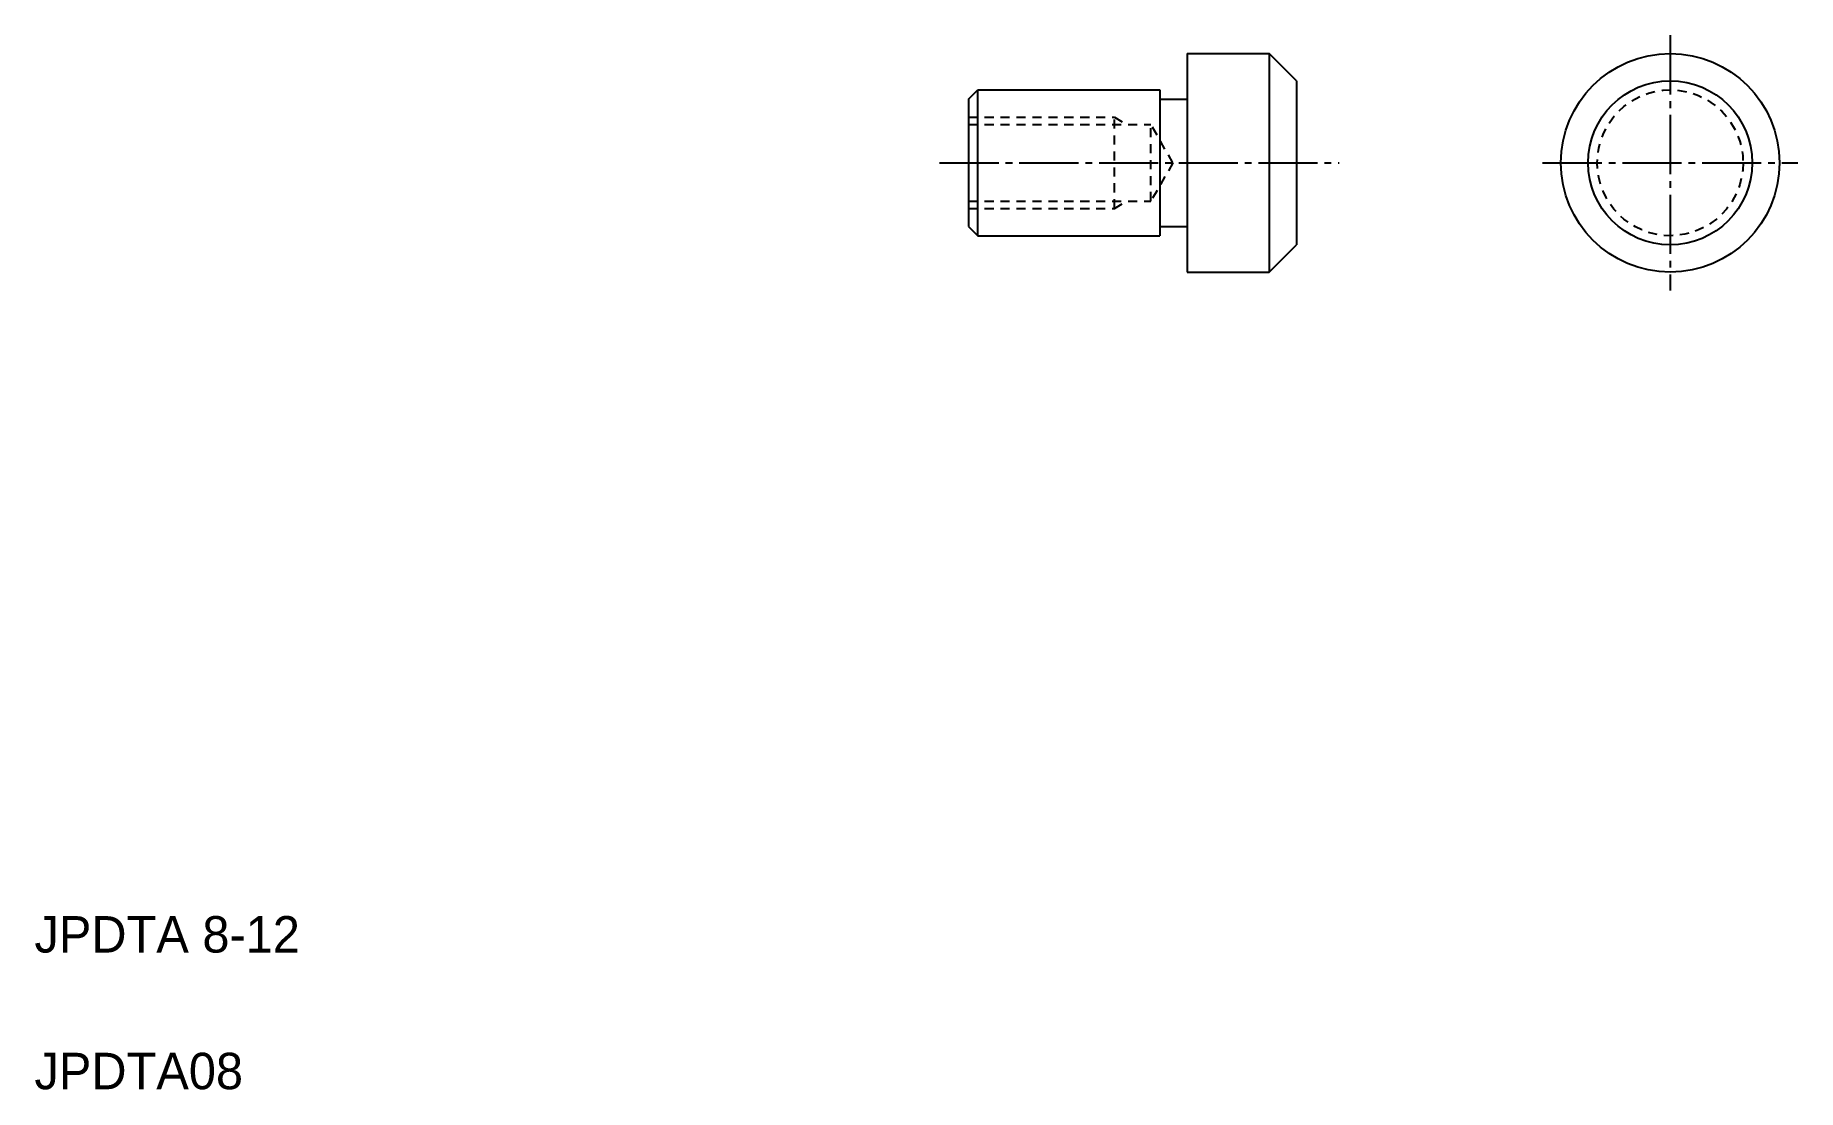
# Model space of a CAD drawing. Extents: x 5 to 101.8, y 5 to 62.8.
import ezdxf

# ---------------------------------------------------------------- set-up
doc = ezdxf.new("R2010")
doc.units = 0
doc.header["$LTSCALE"] = 0.25
doc.linetypes.add('CENTER', pattern=[17.5, 13, -1.5, 1.5, -1.5])
doc.linetypes.add('DASHED', pattern=[3.5, 2, -1.5])
doc.layers.get('0').update_dxf_attribs({"linetype": 'CONTINUOUS'})
doc.layers.add('CENTER', color=1, linetype='CENTER')
doc.styles.get("Standard").update_dxf_attribs({"font": 'txt', "height": 1.6})

msp = doc.modelspace()

# ---------------------------------------------------------------- linework, layer by layer
at = {"linetype": 'CONTINUOUS'}
for p, q in [((68.268, 61.838), (68.268, 49.838)), ((68.268, 61.838), (72.768, 61.838)), ((74.268, 60.338), (72.768, 61.838)), ((72.768, 61.838), (72.768, 49.838)), ((74.268, 60.338), (74.268, 51.338)), ((56.268, 59.338), (56.768, 59.838)), ((56.268, 59.338), (56.268, 52.338)), ((56.768, 51.838), (56.768, 59.838)), ((56.768, 59.838), (66.768, 59.838)), ((66.768, 59.838), (66.768, 51.838)), ((66.768, 59.338), (68.268, 59.338)), ((56.268, 52.338), (56.768, 51.838)), ((66.768, 52.338), (68.268, 52.338)), ((56.768, 51.838), (66.768, 51.838)), ((72.768, 49.838), (74.268, 51.338)), ((68.268, 49.838), (72.768, 49.838))]:
    msp.add_line(p, q, dxfattribs=at)
at = {"color": 3, "linetype": 'DASHED'}
for p, q in [((56.268, 58.338), (64.268, 58.338)), ((64.268, 53.338), (64.268, 58.338)), ((64.268, 58.338), (64.961, 57.938)), ((56.268, 57.938), (66.268, 57.938)), ((67.48, 55.838), (66.268, 57.938)), ((66.268, 53.738), (66.268, 57.938)), ((67.48, 55.838), (66.268, 53.738)), ((56.268, 53.738), (66.268, 53.738)), ((56.268, 53.338), (64.268, 53.338)), ((64.268, 53.338), (64.961, 53.738))]:
    msp.add_line(p, q, dxfattribs=at)
for p, q in [((68.268, 58.838), (68.268, 58.839)), ((68.268, 55.838), (68.268, 55.838))]:
    msp.add_line(p, q)
at = {"linetype": 'CONTINUOUS'}
for radius in [6, 4.5]:
    msp.add_circle((94.769, 55.838), radius, dxfattribs=at)
at = {"color": 3, "linetype": 'DASHED'}
msp.add_circle((94.769, 55.838), 4, dxfattribs=at)
at = {"layer": 'CENTER', "color": 1, "linetype": 'CENTER'}
for p, q in [((94.769, 62.838), (94.769, 48.838)), ((54.671, 55.838), (76.593, 55.838)), ((87.769, 55.838), (101.769, 55.838))]:
    msp.add_line(p, q, dxfattribs=at)

# ---------------------------------------------------------------- texts
for s, p in [('JPDTA 8-12', (5, 12.5)), ('JPDTA08', (5, 5))]:
    msp.add_text(s, height=2).set_placement(p)

doc.saveas('drawing.dxf')
